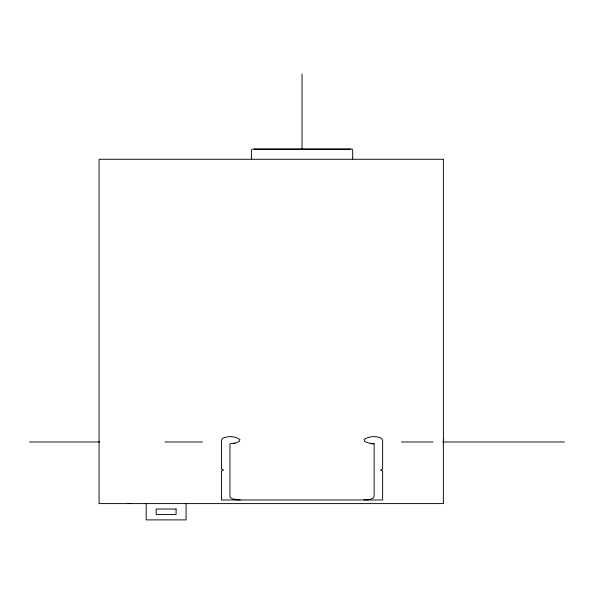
<?xml version="1.0" encoding="UTF-8"?>
<svg xmlns="http://www.w3.org/2000/svg" width="594" height="594" viewBox="0 0 594 594"><rect width="100%" height="100%" fill="white"/><g stroke="black" fill="none" stroke-linecap="round" stroke-linejoin="round"><path stroke-width="0.89" d="M443.391 443.176L443.391 439.456M370.151 499.48L372.995 498.158L374.131 496.339L374.131 443.785L369.112 443.176L364.805 441.55L364.137 439.456C369.06 436.196 375.802 435.729 381.2 438.149L382.633 440.161L382.633 469.156L380.509 470.062L382.633 470.975L382.633 499.97L221.458 499.97L221.458 470.975L223.582 470.062L221.458 469.156L221.458 440.161L222.884 438.149C228.282 435.729 235.024 436.196 239.946 439.456L239.278 441.55L234.972 443.176L229.952 443.785L229.952 496.339L230.242 497.282L232.44 498.908L240.169 499.97M233.88 443.28L234.972 443.176M252.405 148.901L251.403 150.215L251.403 159.274M370.203 499.376L363.914 499.97M128.074 503.593L130.828 503.415M253.438 149.035L350.646 149.035M253.72 149.25L350.371 149.25M29.7 441.973L99.703 441.973M164.894 441.973L202.376 441.973M401.44 441.973L432.974 441.973M442.76 441.973L564.3 441.973M370.819 443.785L374.131 443.785M235.699 499.844L237.14 499.844M366.944 499.844L368.384 499.844M351.329 148.849L352.287 149.25L352.68 150.215L352.68 159.274M302.042 74.102L302.042 148.931M186.063 503.593L186.063 519.899L146.191 519.899L146.191 503.593M443.391 159.274L99.072 159.274L99.072 503.593L443.391 503.593L443.391 159.274M176.091 509.028L156.163 509.028L156.163 514.463L176.091 514.463L176.091 509.028"/></g></svg>
